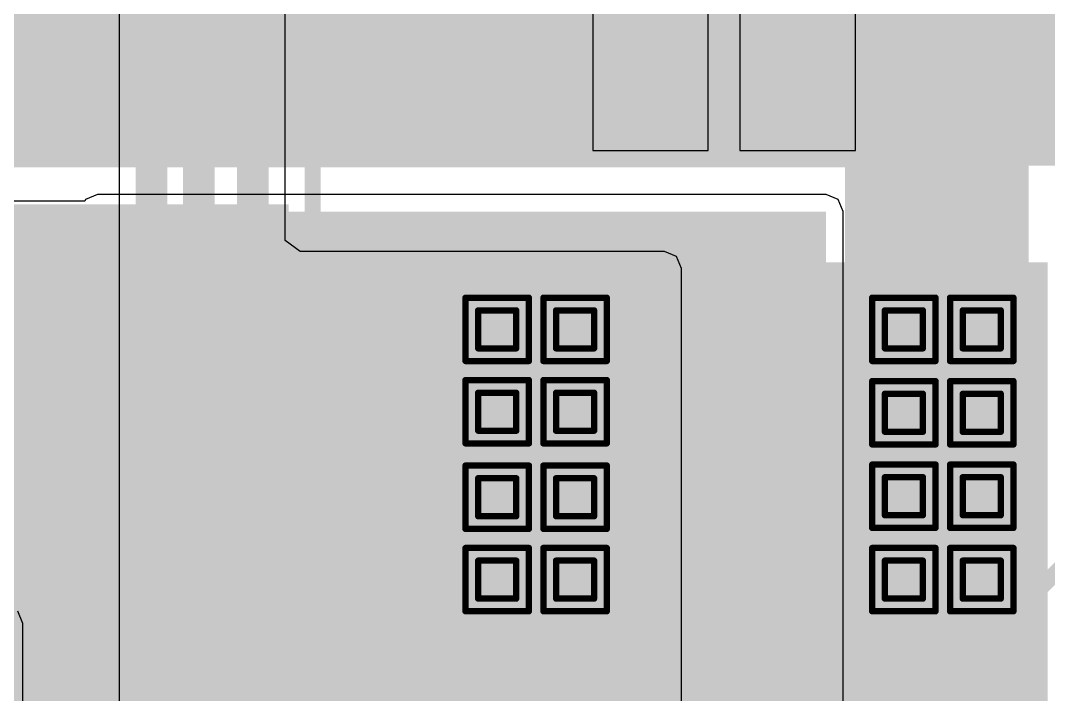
# Model space of a CAD drawing. Header units: inches. Extents: x -0.3 to 9.9, y -0.4 to 5.
# Drawn here: x 3.3147 to 3.6392, y 1.8876 to 2.1003 of the extents above; entities that cross this region are included whole.
import ezdxf

# ---------------------------------------------------------------- set-up
doc = ezdxf.new("R2010")
doc.units = ezdxf.units.IN
doc.header["$MEASUREMENT"] = 0
for name, color, linetype in [('Bottom Layer', 5, 'Continuous'), ('Bottom Solder', 6, 'Continuous'), ('Drill Drawing', 1, 'Continuous'), ('Top Layer', 1, 'Continuous'), ('Top Overlay', 2, 'Continuous'), ('Top Paste', 8, 'Continuous'), ('Top Solder', 216, 'Continuous'), ('Via Holes', 16, 'Continuous')]:
    doc.layers.add(name, color=color, linetype=linetype)

# ---------------------------------------------------------------- blocks, each defined once
blk = doc.blocks.new('20SVPF120M_42')
at = {"layer": 'Top Layer'}
for points in [[(-0.17913, 0.0315), (-0.04134, 0.0315), (-0.04134, -0.0315), (-0.17913, -0.0315)], [(0.04134, 0.0315), (0.17913, 0.0315), (0.17913, -0.0315), (0.04134, -0.0315)]]:
    blk.add_hatch(color=1, dxfattribs=at).paths.add_polyline_path(points)
at = {"layer": 'Top Paste'}
for points in [[(-0.17913, 0.0315), (-0.04134, 0.0315), (-0.04134, -0.0315), (-0.17913, -0.0315)], [(0.04134, 0.0315), (0.17913, 0.0315), (0.17913, -0.0315), (0.04134, -0.0315)]]:
    blk.add_hatch(color=8, dxfattribs=at).paths.add_polyline_path(points)
at = {"layer": 'Top Solder'}
for points in [[(-0.18313, 0.0355), (-0.03734, 0.0355), (-0.03734, -0.0355), (-0.18313, -0.0355)], [(0.03734, 0.0355), (0.18313, 0.0355), (0.18313, -0.0355), (0.03734, -0.0355)]]:
    blk.add_hatch(color=216, dxfattribs=at).paths.add_polyline_path(points)
at = {"layer": 'Top Overlay'}
for points in [[(-0.07677, 0.12992, 0.005, 0.005, 0), (-0.12992, 0.07677, 0.005, 0.005, 0)], [(-0.07677, 0.12992, 0.005, 0.005, 0), (0.12992, 0.12992, 0.005, 0.005, 0)], [(-0.12992, 0.07677, 0.005, 0.005, 0), (-0.12992, 0.04528, 0.005, 0.005, 0)], [(-0.12992, -0.04528, 0.005, 0.005, 0), (-0.12992, -0.07677, 0.005, 0.005, 0)], [(-0.12992, -0.07677, 0.005, 0.005, 0), (-0.07677, -0.12992, 0.005, 0.005, 0)]]:
    blk.add_lwpolyline(points, format="xyseb", dxfattribs=at)
for points in [[(-0.07802, 0.12992, 0.0025, 0.0025, 1), (-0.07552, 0.12992, 0.0025, 0.0025, 1)], [(-0.07802, 0.12992, 0.0025, 0.0025, 1), (-0.07552, 0.12992, 0.0025, 0.0025, 1)], [(-0.13117, 0.07677, 0.0025, 0.0025, 1), (-0.12867, 0.07677, 0.0025, 0.0025, 1)], [(-0.13117, 0.07677, 0.0025, 0.0025, 1), (-0.12867, 0.07677, 0.0025, 0.0025, 1)], [(-0.13117, 0.04528, 0.0025, 0.0025, 1), (-0.12867, 0.04528, 0.0025, 0.0025, 1)], [(-0.13117, -0.04528, 0.0025, 0.0025, 1), (-0.12867, -0.04528, 0.0025, 0.0025, 1)], [(-0.13117, -0.07677, 0.0025, 0.0025, 1), (-0.12867, -0.07677, 0.0025, 0.0025, 1)], [(-0.13117, -0.07677, 0.0025, 0.0025, 1), (-0.12867, -0.07677, 0.0025, 0.0025, 1)]]:
    blk.add_lwpolyline(points, format="xyseb", close=True, dxfattribs=at)
blk = doc.blocks.new('SOT__223_59')
at = {"layer": 'Top Layer'}
blk.add_hatch(color=1, dxfattribs=at).paths.add_polyline_path([(-0.0748, 0.15945), (0.0748, 0.15945), (0.0748, 0.08071), (-0.0748, 0.08071)])
at = {"layer": 'Top Paste'}
blk.add_hatch(color=8, dxfattribs=at).paths.add_polyline_path([(-0.0748, 0.15945), (0.0748, 0.15945), (0.0748, 0.08071), (-0.0748, 0.08071)])
at = {"layer": 'Top Solder'}
blk.add_hatch(color=216, dxfattribs=at).paths.add_polyline_path([(-0.0788, 0.16345), (0.0788, 0.16345), (0.0788, 0.07671), (-0.0788, 0.07671)])

msp = doc.modelspace()

# ---------------------------------------------------------------- hatches: boundary and pattern name
at = {"layer": 'Bottom Layer'}
for points in [[(3.403, 1.646), (3.518, 1.646), (3.518, 2.022), (3.403, 2.022)], [(3.565, 1.83895), (3.639, 1.83895), (3.639, 2.024), (3.565, 2.024)]]:
    msp.add_hatch(color=5, dxfattribs=at).paths.add_polyline_path(points)
h = msp.add_hatch(color=5, dxfattribs=at)
edge = h.paths.add_edge_path()
edge.add_arc((3.46518, 2.00282), 0.01181, 0, 360)
h = msp.add_hatch(color=5, dxfattribs=at)
edge = h.paths.add_edge_path()
edge.add_arc((3.48978, 2.00282), 0.01181, 0, 360)
h = msp.add_hatch(color=5, dxfattribs=at)
edge = h.paths.add_edge_path()
edge.add_arc((3.59358, 2.00282), 0.01181, 0, 360)
h = msp.add_hatch(color=5, dxfattribs=at)
edge = h.paths.add_edge_path()
edge.add_arc((3.61818, 2.00282), 0.01181, 0, 360)
h = msp.add_hatch(color=5, dxfattribs=at)
edge = h.paths.add_edge_path()
edge.add_arc((3.46518, 1.97682), 0.01181, 0, 360)
h = msp.add_hatch(color=5, dxfattribs=at)
edge = h.paths.add_edge_path()
edge.add_arc((3.48978, 1.97682), 0.01181, 0, 360)
h = msp.add_hatch(color=5, dxfattribs=at)
edge = h.paths.add_edge_path()
edge.add_arc((3.59358, 1.97648), 0.01181, 0, 360)
h = msp.add_hatch(color=5, dxfattribs=at)
edge = h.paths.add_edge_path()
edge.add_arc((3.61818, 1.97648), 0.01181, 0, 360)
h = msp.add_hatch(color=5, dxfattribs=at)
edge = h.paths.add_edge_path()
edge.add_arc((3.46518, 1.94982), 0.01181, 0, 360)
h = msp.add_hatch(color=5, dxfattribs=at)
edge = h.paths.add_edge_path()
edge.add_arc((3.48978, 1.94982), 0.01181, 0, 360)
h = msp.add_hatch(color=5, dxfattribs=at)
edge = h.paths.add_edge_path()
edge.add_arc((3.59358, 1.95015), 0.01181, 0, 360)
h = msp.add_hatch(color=5, dxfattribs=at)
edge = h.paths.add_edge_path()
edge.add_arc((3.61818, 1.95015), 0.01181, 0, 360)
h = msp.add_hatch(color=5, dxfattribs=at)
edge = h.paths.add_edge_path()
edge.add_arc((3.46518, 1.92382), 0.01181, 0, 360)
h = msp.add_hatch(color=5, dxfattribs=at)
edge = h.paths.add_edge_path()
edge.add_arc((3.48978, 1.92382), 0.01181, 0, 360)
h = msp.add_hatch(color=5, dxfattribs=at)
edge = h.paths.add_edge_path()
edge.add_arc((3.59358, 1.92382), 0.01181, 0, 360)
h = msp.add_hatch(color=5, dxfattribs=at)
edge = h.paths.add_edge_path()
edge.add_arc((3.61818, 1.92382), 0.01181, 0, 360)
at = {"layer": 'Bottom Solder'}
h = msp.add_hatch(color=6, dxfattribs=at)
edge = h.paths.add_edge_path()
edge.add_arc((3.46518, 2.00282), 0.00591, 0, 360)
h = msp.add_hatch(color=6, dxfattribs=at)
edge = h.paths.add_edge_path()
edge.add_arc((3.48978, 2.00282), 0.00591, 0, 360)
h = msp.add_hatch(color=6, dxfattribs=at)
edge = h.paths.add_edge_path()
edge.add_arc((3.59358, 2.00282), 0.00591, 0, 360)
h = msp.add_hatch(color=6, dxfattribs=at)
edge = h.paths.add_edge_path()
edge.add_arc((3.61818, 2.00282), 0.00591, 0, 360)
h = msp.add_hatch(color=6, dxfattribs=at)
edge = h.paths.add_edge_path()
edge.add_arc((3.46518, 1.97682), 0.00591, 0, 360)
h = msp.add_hatch(color=6, dxfattribs=at)
edge = h.paths.add_edge_path()
edge.add_arc((3.48978, 1.97682), 0.00591, 0, 360)
h = msp.add_hatch(color=6, dxfattribs=at)
edge = h.paths.add_edge_path()
edge.add_arc((3.59358, 1.97648), 0.00591, 0, 360)
h = msp.add_hatch(color=6, dxfattribs=at)
edge = h.paths.add_edge_path()
edge.add_arc((3.61818, 1.97648), 0.00591, 0, 360)
h = msp.add_hatch(color=6, dxfattribs=at)
edge = h.paths.add_edge_path()
edge.add_arc((3.46518, 1.94982), 0.00591, 0, 360)
h = msp.add_hatch(color=6, dxfattribs=at)
edge = h.paths.add_edge_path()
edge.add_arc((3.48978, 1.94982), 0.00591, 0, 360)
h = msp.add_hatch(color=6, dxfattribs=at)
edge = h.paths.add_edge_path()
edge.add_arc((3.59358, 1.95015), 0.00591, 0, 360)
h = msp.add_hatch(color=6, dxfattribs=at)
edge = h.paths.add_edge_path()
edge.add_arc((3.61818, 1.95015), 0.00591, 0, 360)
h = msp.add_hatch(color=6, dxfattribs=at)
edge = h.paths.add_edge_path()
edge.add_arc((3.46518, 1.92382), 0.00591, 0, 360)
h = msp.add_hatch(color=6, dxfattribs=at)
edge = h.paths.add_edge_path()
edge.add_arc((3.48978, 1.92382), 0.00591, 0, 360)
h = msp.add_hatch(color=6, dxfattribs=at)
edge = h.paths.add_edge_path()
edge.add_arc((3.59358, 1.92382), 0.00591, 0, 360)
h = msp.add_hatch(color=6, dxfattribs=at)
edge = h.paths.add_edge_path()
edge.add_arc((3.61818, 1.92382), 0.00591, 0, 360)
at = {"layer": 'Top Layer'}
for points in [[(3.018, 2.054), (3.57582, 2.054), (3.57582, 2.57695), (3.018, 2.57695)], [(3.47282, 2.05452), (3.80382, 2.05452), (3.80382, 2.42795), (3.47282, 2.42795)], [(3.575, 1.80095), (3.633, 1.80095), (3.633, 2.07595), (3.575, 2.07595)], [(3.339, 1.79895), (3.569, 1.79895), (3.569, 2.04), (3.339, 2.04)], [(3.075, 1.919), (3.321, 1.919), (3.321, 2.002), (3.075, 2.002)]]:
    msp.add_hatch(color=1, dxfattribs=at).paths.add_polyline_path(points)
h = msp.add_hatch(color=1, dxfattribs=at)
edge = h.paths.add_edge_path()
edge.add_arc((3.46518, 2.00282), 0.01181, 0, 360)
h = msp.add_hatch(color=1, dxfattribs=at)
edge = h.paths.add_edge_path()
edge.add_arc((3.48978, 2.00282), 0.01181, 0, 360)
h = msp.add_hatch(color=1, dxfattribs=at)
edge = h.paths.add_edge_path()
edge.add_arc((3.59358, 2.00282), 0.01181, 0, 360)
h = msp.add_hatch(color=1, dxfattribs=at)
edge = h.paths.add_edge_path()
edge.add_arc((3.61818, 2.00282), 0.01181, 0, 360)
h = msp.add_hatch(color=1, dxfattribs=at)
edge = h.paths.add_edge_path()
edge.add_arc((3.46518, 1.97682), 0.01181, 0, 360)
h = msp.add_hatch(color=1, dxfattribs=at)
edge = h.paths.add_edge_path()
edge.add_arc((3.48978, 1.97682), 0.01181, 0, 360)
h = msp.add_hatch(color=1, dxfattribs=at)
edge = h.paths.add_edge_path()
edge.add_arc((3.59358, 1.97648), 0.01181, 0, 360)
h = msp.add_hatch(color=1, dxfattribs=at)
edge = h.paths.add_edge_path()
edge.add_arc((3.61818, 1.97648), 0.01181, 0, 360)
h = msp.add_hatch(color=1, dxfattribs=at)
edge = h.paths.add_edge_path()
edge.add_arc((3.46518, 1.94982), 0.01181, 0, 360)
h = msp.add_hatch(color=1, dxfattribs=at)
edge = h.paths.add_edge_path()
edge.add_arc((3.48978, 1.94982), 0.01181, 0, 360)
h = msp.add_hatch(color=1, dxfattribs=at)
edge = h.paths.add_edge_path()
edge.add_arc((3.59358, 1.95015), 0.01181, 0, 360)
h = msp.add_hatch(color=1, dxfattribs=at)
edge = h.paths.add_edge_path()
edge.add_arc((3.61818, 1.95015), 0.01181, 0, 360)
h = msp.add_hatch(color=1, dxfattribs=at)
edge = h.paths.add_edge_path()
edge.add_arc((3.46518, 1.92382), 0.01181, 0, 360)
h = msp.add_hatch(color=1, dxfattribs=at)
edge = h.paths.add_edge_path()
edge.add_arc((3.48978, 1.92382), 0.01181, 0, 360)
h = msp.add_hatch(color=1, dxfattribs=at)
edge = h.paths.add_edge_path()
edge.add_arc((3.59358, 1.92382), 0.01181, 0, 360)
h = msp.add_hatch(color=1, dxfattribs=at)
edge = h.paths.add_edge_path()
edge.add_arc((3.61818, 1.92382), 0.01181, 0, 360)
at = {"layer": 'Top Solder'}
h = msp.add_hatch(color=216, dxfattribs=at)
edge = h.paths.add_edge_path()
edge.add_arc((3.46518, 2.00282), 0.00591, 0, 360)
h = msp.add_hatch(color=216, dxfattribs=at)
edge = h.paths.add_edge_path()
edge.add_arc((3.48978, 2.00282), 0.00591, 0, 360)
h = msp.add_hatch(color=216, dxfattribs=at)
edge = h.paths.add_edge_path()
edge.add_arc((3.59358, 2.00282), 0.00591, 0, 360)
h = msp.add_hatch(color=216, dxfattribs=at)
edge = h.paths.add_edge_path()
edge.add_arc((3.61818, 2.00282), 0.00591, 0, 360)
h = msp.add_hatch(color=216, dxfattribs=at)
edge = h.paths.add_edge_path()
edge.add_arc((3.46518, 1.97682), 0.00591, 0, 360)
h = msp.add_hatch(color=216, dxfattribs=at)
edge = h.paths.add_edge_path()
edge.add_arc((3.48978, 1.97682), 0.00591, 0, 360)
h = msp.add_hatch(color=216, dxfattribs=at)
edge = h.paths.add_edge_path()
edge.add_arc((3.59358, 1.97648), 0.00591, 0, 360)
h = msp.add_hatch(color=216, dxfattribs=at)
edge = h.paths.add_edge_path()
edge.add_arc((3.61818, 1.97648), 0.00591, 0, 360)
h = msp.add_hatch(color=216, dxfattribs=at)
edge = h.paths.add_edge_path()
edge.add_arc((3.46518, 1.94982), 0.00591, 0, 360)
h = msp.add_hatch(color=216, dxfattribs=at)
edge = h.paths.add_edge_path()
edge.add_arc((3.48978, 1.94982), 0.00591, 0, 360)
h = msp.add_hatch(color=216, dxfattribs=at)
edge = h.paths.add_edge_path()
edge.add_arc((3.59358, 1.95015), 0.00591, 0, 360)
h = msp.add_hatch(color=216, dxfattribs=at)
edge = h.paths.add_edge_path()
edge.add_arc((3.61818, 1.95015), 0.00591, 0, 360)
h = msp.add_hatch(color=216, dxfattribs=at)
edge = h.paths.add_edge_path()
edge.add_arc((3.46518, 1.92382), 0.00591, 0, 360)
h = msp.add_hatch(color=216, dxfattribs=at)
edge = h.paths.add_edge_path()
edge.add_arc((3.48978, 1.92382), 0.00591, 0, 360)
h = msp.add_hatch(color=216, dxfattribs=at)
edge = h.paths.add_edge_path()
edge.add_arc((3.59358, 1.92382), 0.00591, 0, 360)
h = msp.add_hatch(color=216, dxfattribs=at)
edge = h.paths.add_edge_path()
edge.add_arc((3.61818, 1.92382), 0.00591, 0, 360)
at = {"layer": 'Via Holes'}
h = msp.add_hatch(color=7, dxfattribs=at)
edge = h.paths.add_edge_path()
edge.add_arc((3.46518, 2.00282), 0.00591, 0, 360)
h = msp.add_hatch(color=7, dxfattribs=at)
edge = h.paths.add_edge_path()
edge.add_arc((3.48978, 2.00282), 0.00591, 0, 360)
h = msp.add_hatch(color=7, dxfattribs=at)
edge = h.paths.add_edge_path()
edge.add_arc((3.59358, 2.00282), 0.00591, 0, 360)
h = msp.add_hatch(color=7, dxfattribs=at)
edge = h.paths.add_edge_path()
edge.add_arc((3.61818, 2.00282), 0.00591, 0, 360)
h = msp.add_hatch(color=7, dxfattribs=at)
edge = h.paths.add_edge_path()
edge.add_arc((3.46518, 1.97682), 0.00591, 0, 360)
h = msp.add_hatch(color=7, dxfattribs=at)
edge = h.paths.add_edge_path()
edge.add_arc((3.48978, 1.97682), 0.00591, 0, 360)
h = msp.add_hatch(color=7, dxfattribs=at)
edge = h.paths.add_edge_path()
edge.add_arc((3.59358, 1.97648), 0.00591, 0, 360)
h = msp.add_hatch(color=7, dxfattribs=at)
edge = h.paths.add_edge_path()
edge.add_arc((3.61818, 1.97648), 0.00591, 0, 360)
h = msp.add_hatch(color=7, dxfattribs=at)
edge = h.paths.add_edge_path()
edge.add_arc((3.46518, 1.94982), 0.00591, 0, 360)
h = msp.add_hatch(color=7, dxfattribs=at)
edge = h.paths.add_edge_path()
edge.add_arc((3.48978, 1.94982), 0.00591, 0, 360)
h = msp.add_hatch(color=7, dxfattribs=at)
edge = h.paths.add_edge_path()
edge.add_arc((3.59358, 1.95015), 0.00591, 0, 360)
h = msp.add_hatch(color=7, dxfattribs=at)
edge = h.paths.add_edge_path()
edge.add_arc((3.61818, 1.95015), 0.00591, 0, 360)
h = msp.add_hatch(color=7, dxfattribs=at)
edge = h.paths.add_edge_path()
edge.add_arc((3.46518, 1.92382), 0.00591, 0, 360)
h = msp.add_hatch(color=7, dxfattribs=at)
edge = h.paths.add_edge_path()
edge.add_arc((3.48978, 1.92382), 0.00591, 0, 360)
h = msp.add_hatch(color=7, dxfattribs=at)
edge = h.paths.add_edge_path()
edge.add_arc((3.59358, 1.92382), 0.00591, 0, 360)
h = msp.add_hatch(color=7, dxfattribs=at)
edge = h.paths.add_edge_path()
edge.add_arc((3.61818, 1.92382), 0.00591, 0, 360)

# ---------------------------------------------------------------- linework, layer by layer
at = {"layer": 'Bottom Layer'}
for p, q in [((3.3458, 2.58734), (3.3458, 1.77501)), ((3.3982, 2.03083), (3.3982, 2.4809)), ((3.403, 2.02741), (3.3982, 2.03083)), ((3.518, 2.02741), (3.403, 2.02741)), ((3.52183, 2.02583), (3.518, 2.02741)), ((3.52341, 2.022), (3.52183, 2.02583)), ((3.52341, 1.646), (3.52341, 2.022)), ((3.31541, 1.91), (3.31383, 1.91383)), ((3.31541, 1.802), (3.31541, 1.91))]:
    msp.add_line(p, q, dxfattribs=at)
for points in [[(3.356, 1.25092, 0.01, 0.01, 0), (3.356, 2.58734, 0.01, 0.01, 0)], [(3.371, 1.24471, 0.01, 0.01, 0), (3.371, 2.58113, 0.01, 0.01, 0)], [(3.388, 1.2405, 0.01, 0.01, 0), (3.388, 2.48513, 0.01, 0.01, 0)]]:
    msp.add_lwpolyline(points, format="xyseb", dxfattribs=at)
at = {"layer": 'Drill Drawing'}
for points in [[(3.45518, 2.01282, 0.002, 0.002, 0), (3.47518, 2.01282, 0.002, 0.002, 0)], [(3.45518, 1.99282, 0.002, 0.002, 0), (3.45518, 2.01282, 0.002, 0.002, 0)], [(3.47518, 1.99282, 0.002, 0.002, 0), (3.47518, 2.01282, 0.002, 0.002, 0)], [(3.47978, 2.01282, 0.002, 0.002, 0), (3.49978, 2.01282, 0.002, 0.002, 0)], [(3.47978, 1.99282, 0.002, 0.002, 0), (3.47978, 2.01282, 0.002, 0.002, 0)], [(3.49978, 1.99282, 0.002, 0.002, 0), (3.49978, 2.01282, 0.002, 0.002, 0)], [(3.58358, 2.01282, 0.002, 0.002, 0), (3.60358, 2.01282, 0.002, 0.002, 0)], [(3.58358, 1.99282, 0.002, 0.002, 0), (3.58358, 2.01282, 0.002, 0.002, 0)], [(3.60358, 1.99282, 0.002, 0.002, 0), (3.60358, 2.01282, 0.002, 0.002, 0)], [(3.60818, 2.01282, 0.002, 0.002, 0), (3.62818, 2.01282, 0.002, 0.002, 0)], [(3.60818, 1.99282, 0.002, 0.002, 0), (3.60818, 2.01282, 0.002, 0.002, 0)], [(3.62818, 1.99282, 0.002, 0.002, 0), (3.62818, 2.01282, 0.002, 0.002, 0)], [(3.45918, 2.00882, 0.002, 0.002, 0), (3.47118, 2.00882, 0.002, 0.002, 0)], [(3.45918, 1.99682, 0.002, 0.002, 0), (3.45918, 2.00882, 0.002, 0.002, 0)], [(3.47118, 1.99682, 0.002, 0.002, 0), (3.47118, 2.00882, 0.002, 0.002, 0)], [(3.48378, 2.00882, 0.002, 0.002, 0), (3.49578, 2.00882, 0.002, 0.002, 0)], [(3.48378, 1.99682, 0.002, 0.002, 0), (3.48378, 2.00882, 0.002, 0.002, 0)], [(3.49578, 1.99682, 0.002, 0.002, 0), (3.49578, 2.00882, 0.002, 0.002, 0)], [(3.58758, 2.00882, 0.002, 0.002, 0), (3.59958, 2.00882, 0.002, 0.002, 0)], [(3.58758, 1.99682, 0.002, 0.002, 0), (3.58758, 2.00882, 0.002, 0.002, 0)], [(3.59958, 1.99682, 0.002, 0.002, 0), (3.59958, 2.00882, 0.002, 0.002, 0)], [(3.61218, 2.00882, 0.002, 0.002, 0), (3.62418, 2.00882, 0.002, 0.002, 0)], [(3.61218, 1.99682, 0.002, 0.002, 0), (3.61218, 2.00882, 0.002, 0.002, 0)], [(3.62418, 1.99682, 0.002, 0.002, 0), (3.62418, 2.00882, 0.002, 0.002, 0)], [(3.45918, 1.99682, 0.002, 0.002, 0), (3.47118, 1.99682, 0.002, 0.002, 0)], [(3.48378, 1.99682, 0.002, 0.002, 0), (3.49578, 1.99682, 0.002, 0.002, 0)], [(3.58758, 1.99682, 0.002, 0.002, 0), (3.59958, 1.99682, 0.002, 0.002, 0)], [(3.61218, 1.99682, 0.002, 0.002, 0), (3.62418, 1.99682, 0.002, 0.002, 0)], [(3.45518, 1.99282, 0.002, 0.002, 0), (3.47518, 1.99282, 0.002, 0.002, 0)], [(3.47978, 1.99282, 0.002, 0.002, 0), (3.49978, 1.99282, 0.002, 0.002, 0)], [(3.58358, 1.99282, 0.002, 0.002, 0), (3.60358, 1.99282, 0.002, 0.002, 0)], [(3.60818, 1.99282, 0.002, 0.002, 0), (3.62818, 1.99282, 0.002, 0.002, 0)], [(3.45518, 1.98682, 0.002, 0.002, 0), (3.47518, 1.98682, 0.002, 0.002, 0)], [(3.45518, 1.96682, 0.002, 0.002, 0), (3.45518, 1.98682, 0.002, 0.002, 0)], [(3.47518, 1.96682, 0.002, 0.002, 0), (3.47518, 1.98682, 0.002, 0.002, 0)], [(3.47978, 1.98682, 0.002, 0.002, 0), (3.49978, 1.98682, 0.002, 0.002, 0)], [(3.47978, 1.96682, 0.002, 0.002, 0), (3.47978, 1.98682, 0.002, 0.002, 0)], [(3.49978, 1.96682, 0.002, 0.002, 0), (3.49978, 1.98682, 0.002, 0.002, 0)], [(3.58358, 1.98648, 0.002, 0.002, 0), (3.60358, 1.98648, 0.002, 0.002, 0)], [(3.58358, 1.96648, 0.002, 0.002, 0), (3.58358, 1.98648, 0.002, 0.002, 0)], [(3.60358, 1.96648, 0.002, 0.002, 0), (3.60358, 1.98648, 0.002, 0.002, 0)], [(3.60818, 1.98648, 0.002, 0.002, 0), (3.62818, 1.98648, 0.002, 0.002, 0)], [(3.60818, 1.96648, 0.002, 0.002, 0), (3.60818, 1.98648, 0.002, 0.002, 0)], [(3.62818, 1.96648, 0.002, 0.002, 0), (3.62818, 1.98648, 0.002, 0.002, 0)], [(3.45918, 1.98282, 0.002, 0.002, 0), (3.47118, 1.98282, 0.002, 0.002, 0)], [(3.45918, 1.97082, 0.002, 0.002, 0), (3.45918, 1.98282, 0.002, 0.002, 0)], [(3.47118, 1.97082, 0.002, 0.002, 0), (3.47118, 1.98282, 0.002, 0.002, 0)], [(3.48378, 1.98282, 0.002, 0.002, 0), (3.49578, 1.98282, 0.002, 0.002, 0)], [(3.48378, 1.97082, 0.002, 0.002, 0), (3.48378, 1.98282, 0.002, 0.002, 0)], [(3.49578, 1.97082, 0.002, 0.002, 0), (3.49578, 1.98282, 0.002, 0.002, 0)], [(3.58758, 1.98248, 0.002, 0.002, 0), (3.59958, 1.98248, 0.002, 0.002, 0)], [(3.58758, 1.97048, 0.002, 0.002, 0), (3.58758, 1.98248, 0.002, 0.002, 0)], [(3.59958, 1.97048, 0.002, 0.002, 0), (3.59958, 1.98248, 0.002, 0.002, 0)], [(3.61218, 1.98248, 0.002, 0.002, 0), (3.62418, 1.98248, 0.002, 0.002, 0)], [(3.61218, 1.97048, 0.002, 0.002, 0), (3.61218, 1.98248, 0.002, 0.002, 0)], [(3.62418, 1.97048, 0.002, 0.002, 0), (3.62418, 1.98248, 0.002, 0.002, 0)], [(3.45918, 1.97082, 0.002, 0.002, 0), (3.47118, 1.97082, 0.002, 0.002, 0)], [(3.48378, 1.97082, 0.002, 0.002, 0), (3.49578, 1.97082, 0.002, 0.002, 0)], [(3.58758, 1.97048, 0.002, 0.002, 0), (3.59958, 1.97048, 0.002, 0.002, 0)], [(3.61218, 1.97048, 0.002, 0.002, 0), (3.62418, 1.97048, 0.002, 0.002, 0)], [(3.45518, 1.96682, 0.002, 0.002, 0), (3.47518, 1.96682, 0.002, 0.002, 0)], [(3.47978, 1.96682, 0.002, 0.002, 0), (3.49978, 1.96682, 0.002, 0.002, 0)], [(3.58358, 1.96648, 0.002, 0.002, 0), (3.60358, 1.96648, 0.002, 0.002, 0)], [(3.60818, 1.96648, 0.002, 0.002, 0), (3.62818, 1.96648, 0.002, 0.002, 0)], [(3.45518, 1.95982, 0.002, 0.002, 0), (3.47518, 1.95982, 0.002, 0.002, 0)], [(3.45518, 1.93982, 0.002, 0.002, 0), (3.45518, 1.95982, 0.002, 0.002, 0)], [(3.47518, 1.93982, 0.002, 0.002, 0), (3.47518, 1.95982, 0.002, 0.002, 0)], [(3.47978, 1.95982, 0.002, 0.002, 0), (3.49978, 1.95982, 0.002, 0.002, 0)], [(3.47978, 1.93982, 0.002, 0.002, 0), (3.47978, 1.95982, 0.002, 0.002, 0)], [(3.49978, 1.93982, 0.002, 0.002, 0), (3.49978, 1.95982, 0.002, 0.002, 0)], [(3.58358, 1.96015, 0.002, 0.002, 0), (3.60358, 1.96015, 0.002, 0.002, 0)], [(3.58358, 1.94015, 0.002, 0.002, 0), (3.58358, 1.96015, 0.002, 0.002, 0)], [(3.60358, 1.94015, 0.002, 0.002, 0), (3.60358, 1.96015, 0.002, 0.002, 0)], [(3.60818, 1.96015, 0.002, 0.002, 0), (3.62818, 1.96015, 0.002, 0.002, 0)], [(3.60818, 1.94015, 0.002, 0.002, 0), (3.60818, 1.96015, 0.002, 0.002, 0)], [(3.62818, 1.94015, 0.002, 0.002, 0), (3.62818, 1.96015, 0.002, 0.002, 0)], [(3.58758, 1.95615, 0.002, 0.002, 0), (3.59958, 1.95615, 0.002, 0.002, 0)], [(3.58758, 1.94415, 0.002, 0.002, 0), (3.58758, 1.95615, 0.002, 0.002, 0)], [(3.59958, 1.94415, 0.002, 0.002, 0), (3.59958, 1.95615, 0.002, 0.002, 0)], [(3.61218, 1.95615, 0.002, 0.002, 0), (3.62418, 1.95615, 0.002, 0.002, 0)], [(3.61218, 1.94415, 0.002, 0.002, 0), (3.61218, 1.95615, 0.002, 0.002, 0)], [(3.62418, 1.94415, 0.002, 0.002, 0), (3.62418, 1.95615, 0.002, 0.002, 0)], [(3.45918, 1.95582, 0.002, 0.002, 0), (3.47118, 1.95582, 0.002, 0.002, 0)], [(3.45918, 1.94382, 0.002, 0.002, 0), (3.45918, 1.95582, 0.002, 0.002, 0)], [(3.47118, 1.94382, 0.002, 0.002, 0), (3.47118, 1.95582, 0.002, 0.002, 0)], [(3.48378, 1.95582, 0.002, 0.002, 0), (3.49578, 1.95582, 0.002, 0.002, 0)], [(3.48378, 1.94382, 0.002, 0.002, 0), (3.48378, 1.95582, 0.002, 0.002, 0)], [(3.49578, 1.94382, 0.002, 0.002, 0), (3.49578, 1.95582, 0.002, 0.002, 0)], [(3.45918, 1.94382, 0.002, 0.002, 0), (3.47118, 1.94382, 0.002, 0.002, 0)], [(3.48378, 1.94382, 0.002, 0.002, 0), (3.49578, 1.94382, 0.002, 0.002, 0)], [(3.58758, 1.94415, 0.002, 0.002, 0), (3.59958, 1.94415, 0.002, 0.002, 0)], [(3.61218, 1.94415, 0.002, 0.002, 0), (3.62418, 1.94415, 0.002, 0.002, 0)], [(3.58358, 1.94015, 0.002, 0.002, 0), (3.60358, 1.94015, 0.002, 0.002, 0)], [(3.60818, 1.94015, 0.002, 0.002, 0), (3.62818, 1.94015, 0.002, 0.002, 0)], [(3.45518, 1.93982, 0.002, 0.002, 0), (3.47518, 1.93982, 0.002, 0.002, 0)], [(3.47978, 1.93982, 0.002, 0.002, 0), (3.49978, 1.93982, 0.002, 0.002, 0)], [(3.45518, 1.93382, 0.002, 0.002, 0), (3.47518, 1.93382, 0.002, 0.002, 0)], [(3.45518, 1.91382, 0.002, 0.002, 0), (3.45518, 1.93382, 0.002, 0.002, 0)], [(3.47518, 1.91382, 0.002, 0.002, 0), (3.47518, 1.93382, 0.002, 0.002, 0)], [(3.47978, 1.93382, 0.002, 0.002, 0), (3.49978, 1.93382, 0.002, 0.002, 0)], [(3.47978, 1.91382, 0.002, 0.002, 0), (3.47978, 1.93382, 0.002, 0.002, 0)], [(3.49978, 1.91382, 0.002, 0.002, 0), (3.49978, 1.93382, 0.002, 0.002, 0)], [(3.58358, 1.93382, 0.002, 0.002, 0), (3.60358, 1.93382, 0.002, 0.002, 0)], [(3.58358, 1.91382, 0.002, 0.002, 0), (3.58358, 1.93382, 0.002, 0.002, 0)], [(3.60358, 1.91382, 0.002, 0.002, 0), (3.60358, 1.93382, 0.002, 0.002, 0)], [(3.60818, 1.93382, 0.002, 0.002, 0), (3.62818, 1.93382, 0.002, 0.002, 0)], [(3.60818, 1.91382, 0.002, 0.002, 0), (3.60818, 1.93382, 0.002, 0.002, 0)], [(3.62818, 1.91382, 0.002, 0.002, 0), (3.62818, 1.93382, 0.002, 0.002, 0)], [(3.45918, 1.92982, 0.002, 0.002, 0), (3.47118, 1.92982, 0.002, 0.002, 0)], [(3.45918, 1.91782, 0.002, 0.002, 0), (3.45918, 1.92982, 0.002, 0.002, 0)], [(3.47118, 1.91782, 0.002, 0.002, 0), (3.47118, 1.92982, 0.002, 0.002, 0)], [(3.48378, 1.92982, 0.002, 0.002, 0), (3.49578, 1.92982, 0.002, 0.002, 0)], [(3.48378, 1.91782, 0.002, 0.002, 0), (3.48378, 1.92982, 0.002, 0.002, 0)], [(3.49578, 1.91782, 0.002, 0.002, 0), (3.49578, 1.92982, 0.002, 0.002, 0)], [(3.58758, 1.92982, 0.002, 0.002, 0), (3.59958, 1.92982, 0.002, 0.002, 0)], [(3.58758, 1.91782, 0.002, 0.002, 0), (3.58758, 1.92982, 0.002, 0.002, 0)], [(3.59958, 1.91782, 0.002, 0.002, 0), (3.59958, 1.92982, 0.002, 0.002, 0)], [(3.61218, 1.92982, 0.002, 0.002, 0), (3.62418, 1.92982, 0.002, 0.002, 0)], [(3.61218, 1.91782, 0.002, 0.002, 0), (3.61218, 1.92982, 0.002, 0.002, 0)], [(3.62418, 1.91782, 0.002, 0.002, 0), (3.62418, 1.92982, 0.002, 0.002, 0)], [(3.45918, 1.91782, 0.002, 0.002, 0), (3.47118, 1.91782, 0.002, 0.002, 0)], [(3.48378, 1.91782, 0.002, 0.002, 0), (3.49578, 1.91782, 0.002, 0.002, 0)], [(3.58758, 1.91782, 0.002, 0.002, 0), (3.59958, 1.91782, 0.002, 0.002, 0)], [(3.61218, 1.91782, 0.002, 0.002, 0), (3.62418, 1.91782, 0.002, 0.002, 0)], [(3.45518, 1.91382, 0.002, 0.002, 0), (3.47518, 1.91382, 0.002, 0.002, 0)], [(3.47978, 1.91382, 0.002, 0.002, 0), (3.49978, 1.91382, 0.002, 0.002, 0)], [(3.58358, 1.91382, 0.002, 0.002, 0), (3.60358, 1.91382, 0.002, 0.002, 0)], [(3.60818, 1.91382, 0.002, 0.002, 0), (3.62818, 1.91382, 0.002, 0.002, 0)]]:
    msp.add_lwpolyline(points, format="xyseb", dxfattribs=at)
for points in [[(3.45468, 2.01282, 0.001, 0.001, 1), (3.45568, 2.01282, 0.001, 0.001, 1)], [(3.45468, 2.01282, 0.001, 0.001, 1), (3.45568, 2.01282, 0.001, 0.001, 1)], [(3.47468, 2.01282, 0.001, 0.001, 1), (3.47568, 2.01282, 0.001, 0.001, 1)], [(3.47468, 2.01282, 0.001, 0.001, 1), (3.47568, 2.01282, 0.001, 0.001, 1)], [(3.47928, 2.01282, 0.001, 0.001, 1), (3.48028, 2.01282, 0.001, 0.001, 1)], [(3.47928, 2.01282, 0.001, 0.001, 1), (3.48028, 2.01282, 0.001, 0.001, 1)], [(3.49928, 2.01282, 0.001, 0.001, 1), (3.50028, 2.01282, 0.001, 0.001, 1)], [(3.49928, 2.01282, 0.001, 0.001, 1), (3.50028, 2.01282, 0.001, 0.001, 1)], [(3.58308, 2.01282, 0.001, 0.001, 1), (3.58408, 2.01282, 0.001, 0.001, 1)], [(3.58308, 2.01282, 0.001, 0.001, 1), (3.58408, 2.01282, 0.001, 0.001, 1)], [(3.60308, 2.01282, 0.001, 0.001, 1), (3.60408, 2.01282, 0.001, 0.001, 1)], [(3.60308, 2.01282, 0.001, 0.001, 1), (3.60408, 2.01282, 0.001, 0.001, 1)], [(3.60768, 2.01282, 0.001, 0.001, 1), (3.60868, 2.01282, 0.001, 0.001, 1)], [(3.60768, 2.01282, 0.001, 0.001, 1), (3.60868, 2.01282, 0.001, 0.001, 1)], [(3.62768, 2.01282, 0.001, 0.001, 1), (3.62868, 2.01282, 0.001, 0.001, 1)], [(3.62768, 2.01282, 0.001, 0.001, 1), (3.62868, 2.01282, 0.001, 0.001, 1)], [(3.45868, 2.00882, 0.001, 0.001, 1), (3.45968, 2.00882, 0.001, 0.001, 1)], [(3.45868, 2.00882, 0.001, 0.001, 1), (3.45968, 2.00882, 0.001, 0.001, 1)], [(3.47068, 2.00882, 0.001, 0.001, 1), (3.47168, 2.00882, 0.001, 0.001, 1)], [(3.47068, 2.00882, 0.001, 0.001, 1), (3.47168, 2.00882, 0.001, 0.001, 1)], [(3.48328, 2.00882, 0.001, 0.001, 1), (3.48428, 2.00882, 0.001, 0.001, 1)], [(3.48328, 2.00882, 0.001, 0.001, 1), (3.48428, 2.00882, 0.001, 0.001, 1)], [(3.49528, 2.00882, 0.001, 0.001, 1), (3.49628, 2.00882, 0.001, 0.001, 1)], [(3.49528, 2.00882, 0.001, 0.001, 1), (3.49628, 2.00882, 0.001, 0.001, 1)], [(3.58708, 2.00882, 0.001, 0.001, 1), (3.58808, 2.00882, 0.001, 0.001, 1)], [(3.58708, 2.00882, 0.001, 0.001, 1), (3.58808, 2.00882, 0.001, 0.001, 1)], [(3.59908, 2.00882, 0.001, 0.001, 1), (3.60008, 2.00882, 0.001, 0.001, 1)], [(3.59908, 2.00882, 0.001, 0.001, 1), (3.60008, 2.00882, 0.001, 0.001, 1)], [(3.61168, 2.00882, 0.001, 0.001, 1), (3.61268, 2.00882, 0.001, 0.001, 1)], [(3.61168, 2.00882, 0.001, 0.001, 1), (3.61268, 2.00882, 0.001, 0.001, 1)], [(3.62368, 2.00882, 0.001, 0.001, 1), (3.62468, 2.00882, 0.001, 0.001, 1)], [(3.62368, 2.00882, 0.001, 0.001, 1), (3.62468, 2.00882, 0.001, 0.001, 1)], [(3.45868, 1.99682, 0.001, 0.001, 1), (3.45968, 1.99682, 0.001, 0.001, 1)], [(3.45868, 1.99682, 0.001, 0.001, 1), (3.45968, 1.99682, 0.001, 0.001, 1)], [(3.47068, 1.99682, 0.001, 0.001, 1), (3.47168, 1.99682, 0.001, 0.001, 1)], [(3.47068, 1.99682, 0.001, 0.001, 1), (3.47168, 1.99682, 0.001, 0.001, 1)], [(3.48328, 1.99682, 0.001, 0.001, 1), (3.48428, 1.99682, 0.001, 0.001, 1)], [(3.48328, 1.99682, 0.001, 0.001, 1), (3.48428, 1.99682, 0.001, 0.001, 1)], [(3.49528, 1.99682, 0.001, 0.001, 1), (3.49628, 1.99682, 0.001, 0.001, 1)], [(3.49528, 1.99682, 0.001, 0.001, 1), (3.49628, 1.99682, 0.001, 0.001, 1)], [(3.58708, 1.99682, 0.001, 0.001, 1), (3.58808, 1.99682, 0.001, 0.001, 1)], [(3.58708, 1.99682, 0.001, 0.001, 1), (3.58808, 1.99682, 0.001, 0.001, 1)], [(3.59908, 1.99682, 0.001, 0.001, 1), (3.60008, 1.99682, 0.001, 0.001, 1)], [(3.59908, 1.99682, 0.001, 0.001, 1), (3.60008, 1.99682, 0.001, 0.001, 1)], [(3.61168, 1.99682, 0.001, 0.001, 1), (3.61268, 1.99682, 0.001, 0.001, 1)], [(3.61168, 1.99682, 0.001, 0.001, 1), (3.61268, 1.99682, 0.001, 0.001, 1)], [(3.62368, 1.99682, 0.001, 0.001, 1), (3.62468, 1.99682, 0.001, 0.001, 1)], [(3.62368, 1.99682, 0.001, 0.001, 1), (3.62468, 1.99682, 0.001, 0.001, 1)], [(3.45468, 1.99282, 0.001, 0.001, 1), (3.45568, 1.99282, 0.001, 0.001, 1)], [(3.45468, 1.99282, 0.001, 0.001, 1), (3.45568, 1.99282, 0.001, 0.001, 1)], [(3.47468, 1.99282, 0.001, 0.001, 1), (3.47568, 1.99282, 0.001, 0.001, 1)], [(3.47468, 1.99282, 0.001, 0.001, 1), (3.47568, 1.99282, 0.001, 0.001, 1)], [(3.47928, 1.99282, 0.001, 0.001, 1), (3.48028, 1.99282, 0.001, 0.001, 1)], [(3.47928, 1.99282, 0.001, 0.001, 1), (3.48028, 1.99282, 0.001, 0.001, 1)], [(3.49928, 1.99282, 0.001, 0.001, 1), (3.50028, 1.99282, 0.001, 0.001, 1)], [(3.49928, 1.99282, 0.001, 0.001, 1), (3.50028, 1.99282, 0.001, 0.001, 1)], [(3.58308, 1.99282, 0.001, 0.001, 1), (3.58408, 1.99282, 0.001, 0.001, 1)], [(3.58308, 1.99282, 0.001, 0.001, 1), (3.58408, 1.99282, 0.001, 0.001, 1)], [(3.60308, 1.99282, 0.001, 0.001, 1), (3.60408, 1.99282, 0.001, 0.001, 1)], [(3.60308, 1.99282, 0.001, 0.001, 1), (3.60408, 1.99282, 0.001, 0.001, 1)], [(3.60768, 1.99282, 0.001, 0.001, 1), (3.60868, 1.99282, 0.001, 0.001, 1)], [(3.60768, 1.99282, 0.001, 0.001, 1), (3.60868, 1.99282, 0.001, 0.001, 1)], [(3.62768, 1.99282, 0.001, 0.001, 1), (3.62868, 1.99282, 0.001, 0.001, 1)], [(3.62768, 1.99282, 0.001, 0.001, 1), (3.62868, 1.99282, 0.001, 0.001, 1)], [(3.45468, 1.98682, 0.001, 0.001, 1), (3.45568, 1.98682, 0.001, 0.001, 1)], [(3.45468, 1.98682, 0.001, 0.001, 1), (3.45568, 1.98682, 0.001, 0.001, 1)], [(3.47468, 1.98682, 0.001, 0.001, 1), (3.47568, 1.98682, 0.001, 0.001, 1)], [(3.47468, 1.98682, 0.001, 0.001, 1), (3.47568, 1.98682, 0.001, 0.001, 1)], [(3.47928, 1.98682, 0.001, 0.001, 1), (3.48028, 1.98682, 0.001, 0.001, 1)], [(3.47928, 1.98682, 0.001, 0.001, 1), (3.48028, 1.98682, 0.001, 0.001, 1)], [(3.49928, 1.98682, 0.001, 0.001, 1), (3.50028, 1.98682, 0.001, 0.001, 1)], [(3.49928, 1.98682, 0.001, 0.001, 1), (3.50028, 1.98682, 0.001, 0.001, 1)], [(3.58308, 1.98648, 0.001, 0.001, 1), (3.58408, 1.98648, 0.001, 0.001, 1)], [(3.58308, 1.98648, 0.001, 0.001, 1), (3.58408, 1.98648, 0.001, 0.001, 1)], [(3.60308, 1.98648, 0.001, 0.001, 1), (3.60408, 1.98648, 0.001, 0.001, 1)], [(3.60308, 1.98648, 0.001, 0.001, 1), (3.60408, 1.98648, 0.001, 0.001, 1)], [(3.60768, 1.98648, 0.001, 0.001, 1), (3.60868, 1.98648, 0.001, 0.001, 1)], [(3.60768, 1.98648, 0.001, 0.001, 1), (3.60868, 1.98648, 0.001, 0.001, 1)], [(3.62768, 1.98648, 0.001, 0.001, 1), (3.62868, 1.98648, 0.001, 0.001, 1)], [(3.62768, 1.98648, 0.001, 0.001, 1), (3.62868, 1.98648, 0.001, 0.001, 1)], [(3.45868, 1.98282, 0.001, 0.001, 1), (3.45968, 1.98282, 0.001, 0.001, 1)], [(3.45868, 1.98282, 0.001, 0.001, 1), (3.45968, 1.98282, 0.001, 0.001, 1)], [(3.47068, 1.98282, 0.001, 0.001, 1), (3.47168, 1.98282, 0.001, 0.001, 1)], [(3.47068, 1.98282, 0.001, 0.001, 1), (3.47168, 1.98282, 0.001, 0.001, 1)], [(3.48328, 1.98282, 0.001, 0.001, 1), (3.48428, 1.98282, 0.001, 0.001, 1)], [(3.48328, 1.98282, 0.001, 0.001, 1), (3.48428, 1.98282, 0.001, 0.001, 1)], [(3.49528, 1.98282, 0.001, 0.001, 1), (3.49628, 1.98282, 0.001, 0.001, 1)], [(3.49528, 1.98282, 0.001, 0.001, 1), (3.49628, 1.98282, 0.001, 0.001, 1)], [(3.58708, 1.98248, 0.001, 0.001, 1), (3.58808, 1.98248, 0.001, 0.001, 1)], [(3.58708, 1.98248, 0.001, 0.001, 1), (3.58808, 1.98248, 0.001, 0.001, 1)], [(3.59908, 1.98248, 0.001, 0.001, 1), (3.60008, 1.98248, 0.001, 0.001, 1)], [(3.59908, 1.98248, 0.001, 0.001, 1), (3.60008, 1.98248, 0.001, 0.001, 1)], [(3.61168, 1.98248, 0.001, 0.001, 1), (3.61268, 1.98248, 0.001, 0.001, 1)], [(3.61168, 1.98248, 0.001, 0.001, 1), (3.61268, 1.98248, 0.001, 0.001, 1)], [(3.62368, 1.98248, 0.001, 0.001, 1), (3.62468, 1.98248, 0.001, 0.001, 1)], [(3.62368, 1.98248, 0.001, 0.001, 1), (3.62468, 1.98248, 0.001, 0.001, 1)], [(3.45868, 1.97082, 0.001, 0.001, 1), (3.45968, 1.97082, 0.001, 0.001, 1)], [(3.45868, 1.97082, 0.001, 0.001, 1), (3.45968, 1.97082, 0.001, 0.001, 1)], [(3.47068, 1.97082, 0.001, 0.001, 1), (3.47168, 1.97082, 0.001, 0.001, 1)], [(3.47068, 1.97082, 0.001, 0.001, 1), (3.47168, 1.97082, 0.001, 0.001, 1)], [(3.48328, 1.97082, 0.001, 0.001, 1), (3.48428, 1.97082, 0.001, 0.001, 1)], [(3.48328, 1.97082, 0.001, 0.001, 1), (3.48428, 1.97082, 0.001, 0.001, 1)], [(3.49528, 1.97082, 0.001, 0.001, 1), (3.49628, 1.97082, 0.001, 0.001, 1)], [(3.49528, 1.97082, 0.001, 0.001, 1), (3.49628, 1.97082, 0.001, 0.001, 1)], [(3.58708, 1.97048, 0.001, 0.001, 1), (3.58808, 1.97048, 0.001, 0.001, 1)], [(3.58708, 1.97048, 0.001, 0.001, 1), (3.58808, 1.97048, 0.001, 0.001, 1)], [(3.59908, 1.97048, 0.001, 0.001, 1), (3.60008, 1.97048, 0.001, 0.001, 1)], [(3.59908, 1.97048, 0.001, 0.001, 1), (3.60008, 1.97048, 0.001, 0.001, 1)], [(3.61168, 1.97048, 0.001, 0.001, 1), (3.61268, 1.97048, 0.001, 0.001, 1)], [(3.61168, 1.97048, 0.001, 0.001, 1), (3.61268, 1.97048, 0.001, 0.001, 1)], [(3.62368, 1.97048, 0.001, 0.001, 1), (3.62468, 1.97048, 0.001, 0.001, 1)], [(3.62368, 1.97048, 0.001, 0.001, 1), (3.62468, 1.97048, 0.001, 0.001, 1)], [(3.45468, 1.96682, 0.001, 0.001, 1), (3.45568, 1.96682, 0.001, 0.001, 1)], [(3.45468, 1.96682, 0.001, 0.001, 1), (3.45568, 1.96682, 0.001, 0.001, 1)], [(3.47468, 1.96682, 0.001, 0.001, 1), (3.47568, 1.96682, 0.001, 0.001, 1)], [(3.47468, 1.96682, 0.001, 0.001, 1), (3.47568, 1.96682, 0.001, 0.001, 1)], [(3.47928, 1.96682, 0.001, 0.001, 1), (3.48028, 1.96682, 0.001, 0.001, 1)], [(3.47928, 1.96682, 0.001, 0.001, 1), (3.48028, 1.96682, 0.001, 0.001, 1)], [(3.49928, 1.96682, 0.001, 0.001, 1), (3.50028, 1.96682, 0.001, 0.001, 1)], [(3.49928, 1.96682, 0.001, 0.001, 1), (3.50028, 1.96682, 0.001, 0.001, 1)], [(3.58308, 1.96648, 0.001, 0.001, 1), (3.58408, 1.96648, 0.001, 0.001, 1)], [(3.58308, 1.96648, 0.001, 0.001, 1), (3.58408, 1.96648, 0.001, 0.001, 1)], [(3.60308, 1.96648, 0.001, 0.001, 1), (3.60408, 1.96648, 0.001, 0.001, 1)], [(3.60308, 1.96648, 0.001, 0.001, 1), (3.60408, 1.96648, 0.001, 0.001, 1)], [(3.60768, 1.96648, 0.001, 0.001, 1), (3.60868, 1.96648, 0.001, 0.001, 1)], [(3.60768, 1.96648, 0.001, 0.001, 1), (3.60868, 1.96648, 0.001, 0.001, 1)], [(3.62768, 1.96648, 0.001, 0.001, 1), (3.62868, 1.96648, 0.001, 0.001, 1)], [(3.62768, 1.96648, 0.001, 0.001, 1), (3.62868, 1.96648, 0.001, 0.001, 1)], [(3.45468, 1.95982, 0.001, 0.001, 1), (3.45568, 1.95982, 0.001, 0.001, 1)], [(3.45468, 1.95982, 0.001, 0.001, 1), (3.45568, 1.95982, 0.001, 0.001, 1)], [(3.47468, 1.95982, 0.001, 0.001, 1), (3.47568, 1.95982, 0.001, 0.001, 1)], [(3.47468, 1.95982, 0.001, 0.001, 1), (3.47568, 1.95982, 0.001, 0.001, 1)], [(3.47928, 1.95982, 0.001, 0.001, 1), (3.48028, 1.95982, 0.001, 0.001, 1)], [(3.47928, 1.95982, 0.001, 0.001, 1), (3.48028, 1.95982, 0.001, 0.001, 1)], [(3.49928, 1.95982, 0.001, 0.001, 1), (3.50028, 1.95982, 0.001, 0.001, 1)], [(3.49928, 1.95982, 0.001, 0.001, 1), (3.50028, 1.95982, 0.001, 0.001, 1)], [(3.58308, 1.96015, 0.001, 0.001, 1), (3.58408, 1.96015, 0.001, 0.001, 1)], [(3.58308, 1.96015, 0.001, 0.001, 1), (3.58408, 1.96015, 0.001, 0.001, 1)], [(3.60308, 1.96015, 0.001, 0.001, 1), (3.60408, 1.96015, 0.001, 0.001, 1)], [(3.60308, 1.96015, 0.001, 0.001, 1), (3.60408, 1.96015, 0.001, 0.001, 1)], [(3.60768, 1.96015, 0.001, 0.001, 1), (3.60868, 1.96015, 0.001, 0.001, 1)], [(3.60768, 1.96015, 0.001, 0.001, 1), (3.60868, 1.96015, 0.001, 0.001, 1)], [(3.62768, 1.96015, 0.001, 0.001, 1), (3.62868, 1.96015, 0.001, 0.001, 1)], [(3.62768, 1.96015, 0.001, 0.001, 1), (3.62868, 1.96015, 0.001, 0.001, 1)], [(3.58708, 1.95615, 0.001, 0.001, 1), (3.58808, 1.95615, 0.001, 0.001, 1)], [(3.58708, 1.95615, 0.001, 0.001, 1), (3.58808, 1.95615, 0.001, 0.001, 1)], [(3.59908, 1.95615, 0.001, 0.001, 1), (3.60008, 1.95615, 0.001, 0.001, 1)], [(3.59908, 1.95615, 0.001, 0.001, 1), (3.60008, 1.95615, 0.001, 0.001, 1)], [(3.61168, 1.95615, 0.001, 0.001, 1), (3.61268, 1.95615, 0.001, 0.001, 1)], [(3.61168, 1.95615, 0.001, 0.001, 1), (3.61268, 1.95615, 0.001, 0.001, 1)], [(3.62368, 1.95615, 0.001, 0.001, 1), (3.62468, 1.95615, 0.001, 0.001, 1)], [(3.62368, 1.95615, 0.001, 0.001, 1), (3.62468, 1.95615, 0.001, 0.001, 1)], [(3.45868, 1.95582, 0.001, 0.001, 1), (3.45968, 1.95582, 0.001, 0.001, 1)], [(3.45868, 1.95582, 0.001, 0.001, 1), (3.45968, 1.95582, 0.001, 0.001, 1)], [(3.47068, 1.95582, 0.001, 0.001, 1), (3.47168, 1.95582, 0.001, 0.001, 1)], [(3.47068, 1.95582, 0.001, 0.001, 1), (3.47168, 1.95582, 0.001, 0.001, 1)], [(3.48328, 1.95582, 0.001, 0.001, 1), (3.48428, 1.95582, 0.001, 0.001, 1)], [(3.48328, 1.95582, 0.001, 0.001, 1), (3.48428, 1.95582, 0.001, 0.001, 1)], [(3.49528, 1.95582, 0.001, 0.001, 1), (3.49628, 1.95582, 0.001, 0.001, 1)], [(3.49528, 1.95582, 0.001, 0.001, 1), (3.49628, 1.95582, 0.001, 0.001, 1)], [(3.45868, 1.94382, 0.001, 0.001, 1), (3.45968, 1.94382, 0.001, 0.001, 1)], [(3.45868, 1.94382, 0.001, 0.001, 1), (3.45968, 1.94382, 0.001, 0.001, 1)], [(3.47068, 1.94382, 0.001, 0.001, 1), (3.47168, 1.94382, 0.001, 0.001, 1)], [(3.47068, 1.94382, 0.001, 0.001, 1), (3.47168, 1.94382, 0.001, 0.001, 1)], [(3.48328, 1.94382, 0.001, 0.001, 1), (3.48428, 1.94382, 0.001, 0.001, 1)], [(3.48328, 1.94382, 0.001, 0.001, 1), (3.48428, 1.94382, 0.001, 0.001, 1)], [(3.49528, 1.94382, 0.001, 0.001, 1), (3.49628, 1.94382, 0.001, 0.001, 1)], [(3.49528, 1.94382, 0.001, 0.001, 1), (3.49628, 1.94382, 0.001, 0.001, 1)], [(3.58708, 1.94415, 0.001, 0.001, 1), (3.58808, 1.94415, 0.001, 0.001, 1)], [(3.58708, 1.94415, 0.001, 0.001, 1), (3.58808, 1.94415, 0.001, 0.001, 1)], [(3.59908, 1.94415, 0.001, 0.001, 1), (3.60008, 1.94415, 0.001, 0.001, 1)], [(3.59908, 1.94415, 0.001, 0.001, 1), (3.60008, 1.94415, 0.001, 0.001, 1)], [(3.61168, 1.94415, 0.001, 0.001, 1), (3.61268, 1.94415, 0.001, 0.001, 1)], [(3.61168, 1.94415, 0.001, 0.001, 1), (3.61268, 1.94415, 0.001, 0.001, 1)], [(3.62368, 1.94415, 0.001, 0.001, 1), (3.62468, 1.94415, 0.001, 0.001, 1)], [(3.62368, 1.94415, 0.001, 0.001, 1), (3.62468, 1.94415, 0.001, 0.001, 1)], [(3.58308, 1.94015, 0.001, 0.001, 1), (3.58408, 1.94015, 0.001, 0.001, 1)], [(3.58308, 1.94015, 0.001, 0.001, 1), (3.58408, 1.94015, 0.001, 0.001, 1)], [(3.60308, 1.94015, 0.001, 0.001, 1), (3.60408, 1.94015, 0.001, 0.001, 1)], [(3.60308, 1.94015, 0.001, 0.001, 1), (3.60408, 1.94015, 0.001, 0.001, 1)], [(3.60768, 1.94015, 0.001, 0.001, 1), (3.60868, 1.94015, 0.001, 0.001, 1)], [(3.60768, 1.94015, 0.001, 0.001, 1), (3.60868, 1.94015, 0.001, 0.001, 1)], [(3.62768, 1.94015, 0.001, 0.001, 1), (3.62868, 1.94015, 0.001, 0.001, 1)], [(3.62768, 1.94015, 0.001, 0.001, 1), (3.62868, 1.94015, 0.001, 0.001, 1)], [(3.45468, 1.93982, 0.001, 0.001, 1), (3.45568, 1.93982, 0.001, 0.001, 1)], [(3.45468, 1.93982, 0.001, 0.001, 1), (3.45568, 1.93982, 0.001, 0.001, 1)], [(3.47468, 1.93982, 0.001, 0.001, 1), (3.47568, 1.93982, 0.001, 0.001, 1)], [(3.47468, 1.93982, 0.001, 0.001, 1), (3.47568, 1.93982, 0.001, 0.001, 1)], [(3.47928, 1.93982, 0.001, 0.001, 1), (3.48028, 1.93982, 0.001, 0.001, 1)], [(3.47928, 1.93982, 0.001, 0.001, 1), (3.48028, 1.93982, 0.001, 0.001, 1)], [(3.49928, 1.93982, 0.001, 0.001, 1), (3.50028, 1.93982, 0.001, 0.001, 1)], [(3.49928, 1.93982, 0.001, 0.001, 1), (3.50028, 1.93982, 0.001, 0.001, 1)], [(3.45468, 1.93382, 0.001, 0.001, 1), (3.45568, 1.93382, 0.001, 0.001, 1)], [(3.45468, 1.93382, 0.001, 0.001, 1), (3.45568, 1.93382, 0.001, 0.001, 1)], [(3.47468, 1.93382, 0.001, 0.001, 1), (3.47568, 1.93382, 0.001, 0.001, 1)], [(3.47468, 1.93382, 0.001, 0.001, 1), (3.47568, 1.93382, 0.001, 0.001, 1)], [(3.47928, 1.93382, 0.001, 0.001, 1), (3.48028, 1.93382, 0.001, 0.001, 1)], [(3.47928, 1.93382, 0.001, 0.001, 1), (3.48028, 1.93382, 0.001, 0.001, 1)], [(3.49928, 1.93382, 0.001, 0.001, 1), (3.50028, 1.93382, 0.001, 0.001, 1)], [(3.49928, 1.93382, 0.001, 0.001, 1), (3.50028, 1.93382, 0.001, 0.001, 1)], [(3.58308, 1.93382, 0.001, 0.001, 1), (3.58408, 1.93382, 0.001, 0.001, 1)], [(3.58308, 1.93382, 0.001, 0.001, 1), (3.58408, 1.93382, 0.001, 0.001, 1)], [(3.60308, 1.93382, 0.001, 0.001, 1), (3.60408, 1.93382, 0.001, 0.001, 1)], [(3.60308, 1.93382, 0.001, 0.001, 1), (3.60408, 1.93382, 0.001, 0.001, 1)], [(3.60768, 1.93382, 0.001, 0.001, 1), (3.60868, 1.93382, 0.001, 0.001, 1)], [(3.60768, 1.93382, 0.001, 0.001, 1), (3.60868, 1.93382, 0.001, 0.001, 1)], [(3.62768, 1.93382, 0.001, 0.001, 1), (3.62868, 1.93382, 0.001, 0.001, 1)], [(3.62768, 1.93382, 0.001, 0.001, 1), (3.62868, 1.93382, 0.001, 0.001, 1)], [(3.45868, 1.92982, 0.001, 0.001, 1), (3.45968, 1.92982, 0.001, 0.001, 1)], [(3.45868, 1.92982, 0.001, 0.001, 1), (3.45968, 1.92982, 0.001, 0.001, 1)], [(3.47068, 1.92982, 0.001, 0.001, 1), (3.47168, 1.92982, 0.001, 0.001, 1)], [(3.47068, 1.92982, 0.001, 0.001, 1), (3.47168, 1.92982, 0.001, 0.001, 1)], [(3.48328, 1.92982, 0.001, 0.001, 1), (3.48428, 1.92982, 0.001, 0.001, 1)], [(3.48328, 1.92982, 0.001, 0.001, 1), (3.48428, 1.92982, 0.001, 0.001, 1)], [(3.49528, 1.92982, 0.001, 0.001, 1), (3.49628, 1.92982, 0.001, 0.001, 1)], [(3.49528, 1.92982, 0.001, 0.001, 1), (3.49628, 1.92982, 0.001, 0.001, 1)], [(3.58708, 1.92982, 0.001, 0.001, 1), (3.58808, 1.92982, 0.001, 0.001, 1)], [(3.58708, 1.92982, 0.001, 0.001, 1), (3.58808, 1.92982, 0.001, 0.001, 1)], [(3.59908, 1.92982, 0.001, 0.001, 1), (3.60008, 1.92982, 0.001, 0.001, 1)], [(3.59908, 1.92982, 0.001, 0.001, 1), (3.60008, 1.92982, 0.001, 0.001, 1)], [(3.61168, 1.92982, 0.001, 0.001, 1), (3.61268, 1.92982, 0.001, 0.001, 1)], [(3.61168, 1.92982, 0.001, 0.001, 1), (3.61268, 1.92982, 0.001, 0.001, 1)], [(3.62368, 1.92982, 0.001, 0.001, 1), (3.62468, 1.92982, 0.001, 0.001, 1)], [(3.62368, 1.92982, 0.001, 0.001, 1), (3.62468, 1.92982, 0.001, 0.001, 1)], [(3.45868, 1.91782, 0.001, 0.001, 1), (3.45968, 1.91782, 0.001, 0.001, 1)], [(3.45868, 1.91782, 0.001, 0.001, 1), (3.45968, 1.91782, 0.001, 0.001, 1)], [(3.47068, 1.91782, 0.001, 0.001, 1), (3.47168, 1.91782, 0.001, 0.001, 1)], [(3.47068, 1.91782, 0.001, 0.001, 1), (3.47168, 1.91782, 0.001, 0.001, 1)], [(3.48328, 1.91782, 0.001, 0.001, 1), (3.48428, 1.91782, 0.001, 0.001, 1)], [(3.48328, 1.91782, 0.001, 0.001, 1), (3.48428, 1.91782, 0.001, 0.001, 1)], [(3.49528, 1.91782, 0.001, 0.001, 1), (3.49628, 1.91782, 0.001, 0.001, 1)], [(3.49528, 1.91782, 0.001, 0.001, 1), (3.49628, 1.91782, 0.001, 0.001, 1)], [(3.58708, 1.91782, 0.001, 0.001, 1), (3.58808, 1.91782, 0.001, 0.001, 1)], [(3.58708, 1.91782, 0.001, 0.001, 1), (3.58808, 1.91782, 0.001, 0.001, 1)], [(3.59908, 1.91782, 0.001, 0.001, 1), (3.60008, 1.91782, 0.001, 0.001, 1)], [(3.59908, 1.91782, 0.001, 0.001, 1), (3.60008, 1.91782, 0.001, 0.001, 1)], [(3.61168, 1.91782, 0.001, 0.001, 1), (3.61268, 1.91782, 0.001, 0.001, 1)], [(3.61168, 1.91782, 0.001, 0.001, 1), (3.61268, 1.91782, 0.001, 0.001, 1)], [(3.62368, 1.91782, 0.001, 0.001, 1), (3.62468, 1.91782, 0.001, 0.001, 1)], [(3.62368, 1.91782, 0.001, 0.001, 1), (3.62468, 1.91782, 0.001, 0.001, 1)], [(3.45468, 1.91382, 0.001, 0.001, 1), (3.45568, 1.91382, 0.001, 0.001, 1)], [(3.45468, 1.91382, 0.001, 0.001, 1), (3.45568, 1.91382, 0.001, 0.001, 1)], [(3.47468, 1.91382, 0.001, 0.001, 1), (3.47568, 1.91382, 0.001, 0.001, 1)], [(3.47468, 1.91382, 0.001, 0.001, 1), (3.47568, 1.91382, 0.001, 0.001, 1)], [(3.47928, 1.91382, 0.001, 0.001, 1), (3.48028, 1.91382, 0.001, 0.001, 1)], [(3.47928, 1.91382, 0.001, 0.001, 1), (3.48028, 1.91382, 0.001, 0.001, 1)], [(3.49928, 1.91382, 0.001, 0.001, 1), (3.50028, 1.91382, 0.001, 0.001, 1)], [(3.49928, 1.91382, 0.001, 0.001, 1), (3.50028, 1.91382, 0.001, 0.001, 1)], [(3.58308, 1.91382, 0.001, 0.001, 1), (3.58408, 1.91382, 0.001, 0.001, 1)], [(3.58308, 1.91382, 0.001, 0.001, 1), (3.58408, 1.91382, 0.001, 0.001, 1)], [(3.60308, 1.91382, 0.001, 0.001, 1), (3.60408, 1.91382, 0.001, 0.001, 1)], [(3.60308, 1.91382, 0.001, 0.001, 1), (3.60408, 1.91382, 0.001, 0.001, 1)], [(3.60768, 1.91382, 0.001, 0.001, 1), (3.60868, 1.91382, 0.001, 0.001, 1)], [(3.60768, 1.91382, 0.001, 0.001, 1), (3.60868, 1.91382, 0.001, 0.001, 1)], [(3.62768, 1.91382, 0.001, 0.001, 1), (3.62868, 1.91382, 0.001, 0.001, 1)], [(3.62768, 1.91382, 0.001, 0.001, 1), (3.62868, 1.91382, 0.001, 0.001, 1)]]:
    msp.add_lwpolyline(points, format="xyseb", close=True, dxfattribs=at)
at = {"layer": 'Top Layer'}
for p, q in [((3.49533, 2.13318), (3.49533, 2.05929)), ((3.53182, 2.05929), (3.53182, 2.13318)), ((3.54182, 2.13318), (3.54182, 2.05929)), ((3.57832, 2.05929), (3.57832, 2.13318)), ((3.49533, 2.05929), (3.53182, 2.05929)), ((3.54182, 2.05929), (3.57832, 2.05929)), ((3.339, 2.04541), (3.33517, 2.04383)), ((3.569, 2.04541), (3.339, 2.04541)), ((3.57283, 2.04383), (3.569, 2.04541)), ((3.33496, 2.0433), (3.31161, 2.0433)), ((3.33517, 2.04383), (3.33496, 2.0433)), ((3.57441, 2.04), (3.57283, 2.04383)), ((3.57441, 1.84986), (3.57441, 2.04))]:
    msp.add_line(p, q, dxfattribs=at)

# ---------------------------------------------------------------- block references
for name, p, rotation in [('20SVPF120M_42', (3.53682, 2.02795), 90), ('SOT__223_59', (3.2359, 1.9635), 270)]:
    msp.add_blockref(name, p, dxfattribs=dict(rotation=rotation))

doc.saveas('drawing.dxf')
